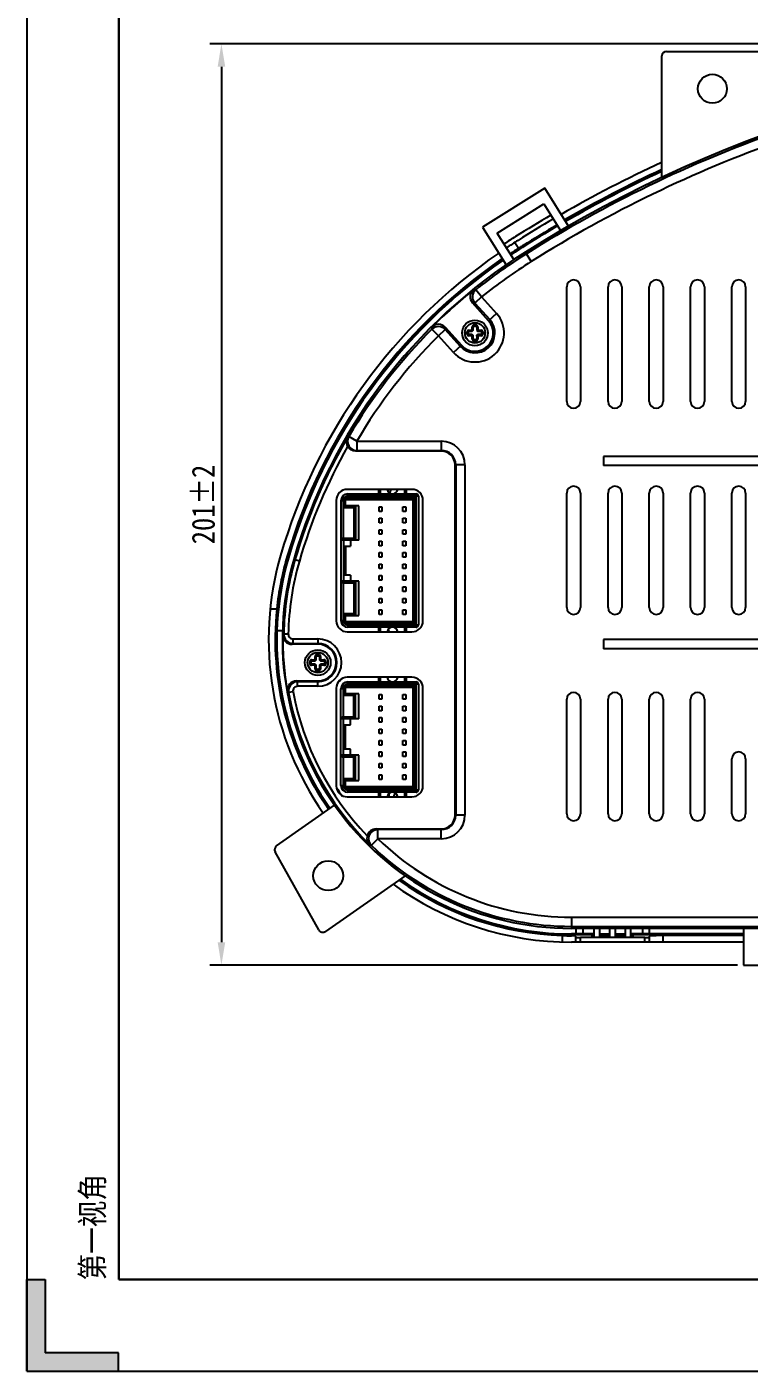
# Model space of a CAD drawing. Header units: millimetres. Extents: x 2626 to 3046, y -4 to 293.
# Drawn here: x 2625.9 to 2704.7, y -4.4 to 142.2 of the extents above; entities that cross this region are included whole.
import ezdxf

# ---------------------------------------------------------------- set-up
doc = ezdxf.new("R2010")
doc.units = ezdxf.units.MM
doc.header["$LTSCALE"] = 0.2
doc.header["$PDMODE"] = 3
doc.header["$PDSIZE"] = 8
doc.layers.get('0').update_dxf_attribs({"linetype": 'CONTINUOUS'})
doc.layers.get('Defpoints').update_dxf_attribs({"linetype": 'CONTINUOUS'})
doc.layers.add('FACE', color=7, linetype='CONTINUOUS')
doc.layers.add('粗实线', color=7, linetype='CONTINUOUS', lineweight=30)
doc.styles.get("Standard").update_dxf_attribs({"font": '', "width": 0.85, "height": 1.8})
doc.styles.add('宋体', font='', dxfattribs={"width": 0.85, "height": 2.5})
doc.styles.get('Standard').set_extended_font_data('SimSun')
doc.styles.get('宋体').set_extended_font_data('SimSun')
doc.dimstyles.new('ISO-25 1-2', dxfattribs={"dimtxt": 2.5, "dimasz": 2.5, "dimexe": 1.25, "dimexo": 0.625, "dimtad": 1, "dimdec": 1, "dimlfac": 2, "dimdsep": 46, "dimtxsty": '宋体', "dimcen": 2.5, "dimclrd": 256, "dimclre": 256, "dimclrt": 2, "dimadec": 0, "dimazin": 0, "dimtfac": 1, "dimtdec": 1, "dimtmove": 0, "dimatfit": 3, "dimfxl": 0, "dimlwd": -1, "dimlwe": -1, "dimarcsym": 0})

# ---------------------------------------------------------------- blocks, each defined once
blk = doc.blocks.new('*D27')
at = {"ltscale": 0.5}
for p, q in [((2753.17, 140.39), (2645.9, 140.39)), ((2647.15, 137.89), (2647.15, 42.39)), ((2703.42, 39.89), (2645.9, 39.89))]:
    blk.add_line(p, q, dxfattribs=at)
for points in [[(2646.74, 137.89), (2647.57, 137.89), (2647.15, 140.39)], [(2646.74, 42.39), (2647.57, 42.39), (2647.15, 39.89)]]:
    blk.add_solid(points, dxfattribs=at)
at = {"layer": 'Defpoints', "color": 0, "ltscale": 0.5}
for p in [(2753.79, 140.39), (2647.15, 39.89), (2704.04, 39.89)]:
    blk.add_point(p, dxfattribs=at)
at = {"color": 2, "ltscale": 0.5, "insert": (2645.19, 90.14), "char_height": 2.5, "attachment_point": 5, "rotation": 90, "style": '宋体'}
blk.add_mtext('201±2', dxfattribs=at)

msp = doc.modelspace()

# ---------------------------------------------------------------- hatches: boundary and pattern name
msp.add_hatch(color=256).paths.add_polyline_path([(2625.95, -4.403), (2635.95, -4.403), (2635.95, -2.403), (2627.95, -2.403), (2627.95, 5.597), (2625.95, 5.597)])

# ---------------------------------------------------------------- linework, layer by layer
at = {"color": 7, "linetype": 'Continuous'}
for p, q in [((2695.668, 139.569), (2705.668, 139.569)), ((2695.168, 125.822), (2695.168, 139.069)), ((2694.872, 126.456), (2695.148, 126.585)), ((2682.393, 124.644), (2675.618, 120.389)), ((2684.985, 120.516), (2682.393, 124.644)), ((2677.21, 119.736), (2682.291, 122.926)), ((2682.291, 122.926), (2684.12, 120.014)), ((2675.618, 120.389), (2678.185, 116.302)), ((2679.013, 116.863), (2677.21, 119.736)), ((2679.145, 118.74), (2679.556, 118.085)), ((2680.93, 116.653), (2680.283, 117.68)), ((2674.886, 113.57), (2674.637, 113.588)), ((2675.513, 112.79), (2674.886, 113.57)), ((2684.793, 101.394), (2684.793, 113.894)), ((2686.293, 113.894), (2686.293, 101.394)), ((2689.293, 101.394), (2689.293, 113.894)), ((2690.793, 113.894), (2690.793, 101.394)), ((2693.793, 101.394), (2693.793, 113.894)), ((2695.293, 113.894), (2695.293, 101.394)), ((2698.293, 101.394), (2698.293, 113.894)), ((2699.793, 113.894), (2699.793, 101.394)), ((2702.793, 101.394), (2702.793, 113.894)), ((2704.293, 113.894), (2704.293, 101.394)), ((2676.276, 110.193), (2674.523, 112.141)), ((2674.77, 112.121), (2674.523, 112.141)), ((2675.513, 112.79), (2674.77, 112.121)), ((2674.77, 112.121), (2676.403, 110.307)), ((2675.513, 112.79), (2677.146, 110.976)), ((2677.146, 110.976), (2676.276, 110.193)), ((2670.097, 109.509), (2670.088, 109.259)), ((2670.796, 108.553), (2670.088, 109.259)), ((2670.796, 108.553), (2671.539, 109.222)), ((2672.434, 106.734), (2670.796, 108.553)), ((2671.545, 109.47), (2671.539, 109.222)), ((2673.177, 107.403), (2671.539, 109.222)), ((2671.545, 109.47), (2673.304, 107.517)), ((2673.907, 108.764), (2673.907, 108.946)), ((2674.04, 108.943), (2674.04, 108.768)), ((2674.115, 109.154), (2674.448, 109.154)), ((2674.448, 108.556), (2674.115, 108.556)), ((2674.14, 109.043), (2674.461, 109.043)), ((2674.461, 108.668), (2674.14, 108.668)), ((2674.448, 109.154), (2674.491, 109.197)), ((2674.491, 108.513), (2674.448, 108.556)), ((2674.491, 109.197), (2674.491, 109.531)), ((2674.532, 109.072), (2674.573, 109.113)), ((2674.573, 108.597), (2674.532, 108.638)), ((2674.603, 109.184), (2674.603, 109.505)), ((2674.603, 108.205), (2674.603, 108.526)), ((2674.699, 109.738), (2674.881, 109.738)), ((2674.703, 109.605), (2674.878, 109.605)), ((2674.978, 109.505), (2674.978, 109.184)), ((2674.978, 108.526), (2674.978, 108.205)), ((2675.007, 109.113), (2675.048, 109.072)), ((2675.048, 108.638), (2675.007, 108.597)), ((2675.089, 109.531), (2675.089, 109.197)), ((2675.089, 109.197), (2675.132, 109.154)), ((2675.132, 108.556), (2675.089, 108.513)), ((2675.119, 109.043), (2675.44, 109.043)), ((2675.44, 108.668), (2675.119, 108.668)), ((2675.132, 109.154), (2675.466, 109.154)), ((2675.466, 108.556), (2675.132, 108.556)), ((2675.54, 108.768), (2675.54, 108.943)), ((2675.673, 108.946), (2675.673, 108.764)), ((2672.434, 106.734), (2673.304, 107.517)), ((2674.491, 108.18), (2674.491, 108.513)), ((2674.881, 107.972), (2674.699, 107.972)), ((2674.878, 108.105), (2674.703, 108.105)), ((2675.089, 108.513), (2675.089, 108.18)), ((2660.9, 97.465), (2661.039, 97.546)), ((2661.9, 97.039), (2661.039, 97.546)), ((2661.9, 97.039), (2671.118, 97.039)), ((2661.9, 97.039), (2661.9, 96.039)), ((2671.118, 97.039), (2671.118, 95.969)), ((2661.9, 96.039), (2661.778, 95.969)), ((2671.118, 95.969), (2661.778, 95.969)), ((2661.9, 96.039), (2671.118, 96.039)), ((2714.668, 95.394), (2688.793, 95.394)), ((2688.793, 95.394), (2688.793, 94.394)), ((2673.688, 94.469), (2672.618, 94.469)), ((2672.618, 56.244), (2672.618, 94.469)), ((2672.688, 94.469), (2672.688, 56.244)), ((2673.688, 94.469), (2673.688, 56.244)), ((2714.319, 94.394), (2688.793, 94.394)), ((2667.918, 91.794), (2660.868, 91.794)), ((2660.918, 91.294), (2668.368, 91.294)), ((2660.918, 91.294), (2660.918, 91.044)), ((2668.618, 91.044), (2660.918, 91.044)), ((2664.293, 91.294), (2664.293, 91.794)), ((2664.443, 91.794), (2664.443, 91.294)), ((2667.143, 91.294), (2667.143, 91.794)), ((2667.293, 91.794), (2667.293, 91.294)), ((2668.368, 76.744), (2668.368, 91.294)), ((2668.618, 91.044), (2668.618, 76.994)), ((2684.793, 78.894), (2684.793, 91.394)), ((2686.293, 91.394), (2686.293, 78.894)), ((2689.293, 78.894), (2689.293, 91.394)), ((2690.793, 91.394), (2690.793, 78.894)), ((2693.793, 78.894), (2693.793, 91.394)), ((2695.293, 91.394), (2695.293, 78.894)), ((2698.293, 78.894), (2698.293, 91.394)), ((2699.793, 91.394), (2699.793, 78.894)), ((2702.793, 78.894), (2702.793, 91.394)), ((2704.293, 91.394), (2704.293, 78.894)), ((2659.668, 90.594), (2659.668, 77.444)), ((2660.418, 90.544), (2660.168, 90.544)), ((2660.168, 90.544), (2660.168, 77.494)), ((2660.418, 90.544), (2660.418, 86.444)), ((2660.468, 89.794), (2660.468, 90.762)), ((2660.668, 89.994), (2660.468, 89.794)), ((2661.568, 89.794), (2660.468, 89.794)), ((2660.668, 90.694), (2660.476, 90.887)), ((2660.561, 90.894), (2668.218, 90.894)), ((2660.668, 90.694), (2668.018, 90.694)), ((2660.668, 89.994), (2660.668, 90.694)), ((2662.118, 89.994), (2660.668, 89.994)), ((2661.768, 89.994), (2661.568, 89.794)), ((2661.568, 89.794), (2661.568, 86.444)), ((2661.768, 89.994), (2661.768, 86.244)), ((2662.118, 86.244), (2662.118, 89.994)), ((2664.333, 89.894), (2664.653, 89.894)), ((2664.333, 89.394), (2664.333, 89.894)), ((2664.653, 89.894), (2664.653, 89.394)), ((2666.933, 89.894), (2667.253, 89.894)), ((2666.933, 89.394), (2666.933, 89.894)), ((2667.253, 89.894), (2667.253, 89.394)), ((2668.018, 90.694), (2668.218, 90.894)), ((2668.018, 90.694), (2668.018, 77.344)), ((2668.218, 90.894), (2668.218, 77.144)), ((2669.118, 77.444), (2669.118, 90.594)), ((2664.653, 89.394), (2664.333, 89.394)), ((2664.333, 88.644), (2664.653, 88.644)), ((2664.333, 88.144), (2664.333, 88.644)), ((2664.653, 88.144), (2664.333, 88.144)), ((2664.653, 88.644), (2664.653, 88.144)), ((2667.253, 89.394), (2666.933, 89.394)), ((2666.933, 88.644), (2667.253, 88.644)), ((2666.933, 88.144), (2666.933, 88.644)), ((2667.253, 88.144), (2666.933, 88.144)), ((2667.253, 88.644), (2667.253, 88.144)), ((2664.333, 87.394), (2664.653, 87.394)), ((2664.333, 86.894), (2664.333, 87.394)), ((2664.653, 86.894), (2664.333, 86.894)), ((2664.653, 87.394), (2664.653, 86.894)), ((2666.933, 87.394), (2667.253, 87.394)), ((2666.933, 86.894), (2666.933, 87.394)), ((2667.253, 86.894), (2666.933, 86.894)), ((2667.253, 87.394), (2667.253, 86.894)), ((2662.118, 86.244), (2660.168, 86.244)), ((2661.568, 86.444), (2660.418, 86.444)), ((2660.468, 86.244), (2660.468, 81.794)), ((2660.468, 85.594), (2661.218, 85.594)), ((2660.668, 85.594), (2660.668, 82.444)), ((2661.218, 86.244), (2661.218, 85.594)), ((2661.568, 86.444), (2661.768, 86.244)), ((2664.333, 86.144), (2664.653, 86.144)), ((2664.333, 85.644), (2664.333, 86.144)), ((2664.653, 85.644), (2664.333, 85.644)), ((2664.653, 86.144), (2664.653, 85.644)), ((2666.933, 86.144), (2667.253, 86.144)), ((2666.933, 85.644), (2666.933, 86.144)), ((2667.253, 85.644), (2666.933, 85.644)), ((2667.253, 86.144), (2667.253, 85.644)), ((2654.361, 84.342), (2654.326, 84.513)), ((2654.361, 84.342), (2654.37, 84.371)), ((2655.648, 83.969), (2655.038, 84.146)), ((2664.333, 84.894), (2664.653, 84.894)), ((2664.333, 84.394), (2664.333, 84.894)), ((2664.653, 84.394), (2664.333, 84.394)), ((2664.333, 83.644), (2664.653, 83.644)), ((2664.333, 83.144), (2664.333, 83.644)), ((2664.653, 84.894), (2664.653, 84.394)), ((2664.653, 83.644), (2664.653, 83.144)), ((2666.933, 84.894), (2667.253, 84.894)), ((2666.933, 84.394), (2666.933, 84.894)), ((2667.253, 84.394), (2666.933, 84.394)), ((2666.933, 83.644), (2667.253, 83.644)), ((2666.933, 83.144), (2666.933, 83.644)), ((2667.253, 84.894), (2667.253, 84.394)), ((2667.253, 83.644), (2667.253, 83.144)), ((2661.218, 82.444), (2660.468, 82.444)), ((2661.218, 82.444), (2661.218, 81.794)), ((2664.653, 83.144), (2664.333, 83.144)), ((2664.333, 82.394), (2664.653, 82.394)), ((2664.333, 81.894), (2664.333, 82.394)), ((2664.653, 82.394), (2664.653, 81.894)), ((2667.253, 83.144), (2666.933, 83.144)), ((2666.933, 82.394), (2667.253, 82.394)), ((2666.933, 81.894), (2666.933, 82.394)), ((2667.253, 82.394), (2667.253, 81.894)), ((2662.118, 81.794), (2660.168, 81.794)), ((2660.418, 81.594), (2661.568, 81.594)), ((2660.418, 81.594), (2660.418, 77.494)), ((2661.568, 81.594), (2661.768, 81.794)), ((2661.568, 81.594), (2661.568, 78.244)), ((2661.768, 81.794), (2661.768, 78.044)), ((2662.118, 78.044), (2662.118, 81.794)), ((2664.653, 81.894), (2664.333, 81.894)), ((2664.333, 80.644), (2664.333, 80.994)), ((2664.483, 81.144), (2664.653, 81.144)), ((2664.653, 81.144), (2664.653, 80.644)), ((2667.253, 81.894), (2666.933, 81.894)), ((2666.933, 81.144), (2667.253, 81.144)), ((2666.933, 80.644), (2666.933, 81.144)), ((2667.253, 81.144), (2667.253, 80.644)), ((2664.653, 80.644), (2664.333, 80.644)), ((2664.333, 79.894), (2664.653, 79.894)), ((2664.333, 79.394), (2664.333, 79.894)), ((2664.653, 79.394), (2664.333, 79.394)), ((2664.653, 79.894), (2664.653, 79.394)), ((2667.253, 80.644), (2666.933, 80.644)), ((2666.933, 79.894), (2667.253, 79.894)), ((2666.933, 79.394), (2666.933, 79.894)), ((2667.253, 79.394), (2666.933, 79.394)), ((2667.253, 79.894), (2667.253, 79.394)), ((2652.465, 78.76), (2653.187, 78.76)), ((2653.38, 78.746), (2653.268, 78.746)), ((2660.468, 78.244), (2661.568, 78.244)), ((2660.668, 78.044), (2660.468, 78.244)), ((2660.468, 77.276), (2660.468, 78.244)), ((2660.668, 78.044), (2662.118, 78.044)), ((2660.668, 77.344), (2660.668, 78.044)), ((2661.768, 78.044), (2661.568, 78.244)), ((2664.333, 78.644), (2664.653, 78.644)), ((2664.333, 78.144), (2664.333, 78.644)), ((2664.653, 78.144), (2664.333, 78.144)), ((2664.653, 78.644), (2664.653, 78.144)), ((2666.933, 78.644), (2667.253, 78.644)), ((2666.933, 78.144), (2666.933, 78.644)), ((2667.253, 78.144), (2666.933, 78.144)), ((2667.253, 78.644), (2667.253, 78.144)), ((2653.209, 76.388), (2653.809, 76.388)), ((2660.168, 77.494), (2660.418, 77.494)), ((2660.668, 77.344), (2660.476, 77.151)), ((2668.218, 77.144), (2660.561, 77.144)), ((2668.018, 77.344), (2660.668, 77.344)), ((2660.918, 76.994), (2668.618, 76.994)), ((2660.918, 76.994), (2660.918, 76.744)), ((2668.368, 76.744), (2660.918, 76.744)), ((2664.293, 76.244), (2664.293, 76.744)), ((2664.443, 76.744), (2664.443, 76.244)), ((2667.143, 76.244), (2667.143, 76.744)), ((2667.293, 76.744), (2667.293, 76.244)), ((2668.018, 77.344), (2668.218, 77.144)), ((2653.939, 76.005), (2653.845, 75.91)), ((2654.439, 75.995), (2653.939, 76.005)), ((2654.93, 74.977), (2654.845, 74.894)), ((2657.656, 74.894), (2654.845, 74.894)), ((2654.939, 75.477), (2654.939, 74.977)), ((2654.939, 74.977), (2657.656, 74.977)), ((2654.961, 75.479), (2657.656, 75.477)), ((2657.656, 75.477), (2657.656, 74.894)), ((2660.868, 76.244), (2667.918, 76.244)), ((2714.319, 75.394), (2688.793, 75.394)), ((2688.793, 75.394), (2688.793, 74.394)), ((2657.357, 73.236), (2657.357, 73.569)), ((2657.469, 73.223), (2657.469, 73.544)), ((2657.565, 73.777), (2657.747, 73.777)), ((2657.569, 73.644), (2657.744, 73.644)), ((2657.844, 73.544), (2657.844, 73.223)), ((2657.955, 73.569), (2657.955, 73.236)), ((2714.673, 74.394), (2688.793, 74.394)), ((2656.773, 72.803), (2656.773, 72.985)), ((2656.906, 72.981), (2656.906, 72.806)), ((2656.981, 73.193), (2657.314, 73.193)), ((2657.314, 72.595), (2656.981, 72.595)), ((2657.006, 73.081), (2657.327, 73.081)), ((2657.327, 72.706), (2657.006, 72.706)), ((2657.314, 73.193), (2657.357, 73.236)), ((2657.357, 72.552), (2657.314, 72.595)), ((2657.357, 72.218), (2657.357, 72.552)), ((2657.398, 73.111), (2657.439, 73.152)), ((2657.439, 72.636), (2657.398, 72.677)), ((2657.469, 72.244), (2657.469, 72.565)), ((2657.747, 72.01), (2657.565, 72.01)), ((2657.744, 72.144), (2657.569, 72.144)), ((2657.844, 72.565), (2657.844, 72.244)), ((2657.873, 73.152), (2657.914, 73.111)), ((2657.914, 72.677), (2657.873, 72.636)), ((2657.955, 73.236), (2657.998, 73.193)), ((2657.998, 72.595), (2657.955, 72.552)), ((2657.955, 72.552), (2657.955, 72.218)), ((2657.985, 73.081), (2658.306, 73.081)), ((2658.306, 72.706), (2657.985, 72.706)), ((2657.998, 73.193), (2658.332, 73.193)), ((2658.332, 72.595), (2657.998, 72.595)), ((2658.406, 72.806), (2658.406, 72.981)), ((2658.539, 72.985), (2658.539, 72.803)), ((2655.342, 70.894), (2657.656, 70.894)), ((2655.342, 70.894), (2655.442, 70.811)), ((2657.656, 70.811), (2655.452, 70.811)), ((2655.452, 70.311), (2655.453, 70.811)), ((2657.656, 70.311), (2657.656, 70.894)), ((2660.561, 70.394), (2668.218, 70.394)), ((2667.918, 71.294), (2660.868, 71.294)), ((2660.918, 70.794), (2668.368, 70.794)), ((2660.918, 70.794), (2660.918, 70.544)), ((2668.618, 70.544), (2660.918, 70.544)), ((2664.293, 70.794), (2664.293, 71.294)), ((2664.443, 71.294), (2664.443, 70.794)), ((2665.293, 71.083), (2665.293, 71.294)), ((2667.143, 70.794), (2667.143, 71.294)), ((2667.293, 71.294), (2667.293, 70.794)), ((2668.018, 70.194), (2668.218, 70.394)), ((2668.218, 70.394), (2668.218, 59.144)), ((2668.368, 58.744), (2668.368, 70.794)), ((2668.618, 70.544), (2668.618, 58.994)), ((2654.358, 69.713), (2654.47, 69.618)), ((2654.961, 69.71), (2654.47, 69.618)), ((2657.656, 70.311), (2655.474, 70.308)), ((2659.668, 70.094), (2659.668, 59.444)), ((2660.418, 70.044), (2660.168, 70.044)), ((2660.168, 59.494), (2660.168, 70.044)), ((2660.418, 70.044), (2660.418, 66.944)), ((2660.468, 69.294), (2660.468, 70.262)), ((2660.668, 69.494), (2660.468, 69.294)), ((2661.568, 69.294), (2660.468, 69.294)), ((2660.668, 70.194), (2660.476, 70.387)), ((2660.668, 70.194), (2668.018, 70.194)), ((2660.668, 69.494), (2660.668, 70.194)), ((2662.118, 69.494), (2660.668, 69.494)), ((2661.768, 69.494), (2661.568, 69.294)), ((2661.568, 66.944), (2661.568, 69.294)), ((2661.768, 66.744), (2661.768, 69.494)), ((2662.118, 66.744), (2662.118, 69.494)), ((2664.333, 69.394), (2664.653, 69.394)), ((2664.333, 68.894), (2664.333, 69.394)), ((2664.653, 69.394), (2664.653, 68.894)), ((2666.933, 69.394), (2667.253, 69.394)), ((2666.933, 68.894), (2666.933, 69.394)), ((2667.253, 69.394), (2667.253, 68.894)), ((2668.018, 70.194), (2668.018, 59.344)), ((2669.118, 59.444), (2669.118, 70.094)), ((2664.653, 68.894), (2664.333, 68.894)), ((2664.333, 68.144), (2664.653, 68.144)), ((2664.333, 67.644), (2664.333, 68.144)), ((2664.653, 67.644), (2664.333, 67.644)), ((2664.653, 68.144), (2664.653, 67.644)), ((2667.253, 68.894), (2666.933, 68.894)), ((2666.933, 68.144), (2667.253, 68.144)), ((2666.933, 67.644), (2666.933, 68.144)), ((2667.253, 67.644), (2666.933, 67.644)), ((2667.253, 68.144), (2667.253, 67.644)), ((2684.793, 56.394), (2684.793, 68.894)), ((2686.293, 68.894), (2686.293, 56.394)), ((2689.293, 56.394), (2689.293, 68.894)), ((2690.793, 68.894), (2690.793, 56.394)), ((2693.793, 56.394), (2693.793, 68.894)), ((2695.293, 68.894), (2695.293, 56.394)), ((2698.293, 56.394), (2698.293, 68.894)), ((2699.793, 68.894), (2699.793, 56.394)), ((2662.118, 66.744), (2660.168, 66.744)), ((2661.568, 66.944), (2660.418, 66.944)), ((2660.468, 62.794), (2660.468, 66.744)), ((2660.468, 66.094), (2661.218, 66.094)), ((2660.668, 63.444), (2660.668, 66.094)), ((2661.218, 66.094), (2661.218, 66.744)), ((2661.568, 66.944), (2661.768, 66.744)), ((2664.333, 66.894), (2664.653, 66.894)), ((2664.333, 66.394), (2664.333, 66.894)), ((2664.653, 66.394), (2664.333, 66.394)), ((2664.653, 66.894), (2664.653, 66.394)), ((2666.933, 66.894), (2667.253, 66.894)), ((2666.933, 66.394), (2666.933, 66.894)), ((2667.253, 66.394), (2666.933, 66.394)), ((2667.253, 66.894), (2667.253, 66.394)), ((2664.333, 65.644), (2664.653, 65.644)), ((2664.333, 65.144), (2664.333, 65.644)), ((2664.653, 65.144), (2664.333, 65.144)), ((2664.653, 65.644), (2664.653, 65.144)), ((2666.933, 65.644), (2667.253, 65.644)), ((2666.933, 65.144), (2666.933, 65.644)), ((2667.253, 65.144), (2666.933, 65.144)), ((2667.253, 65.644), (2667.253, 65.144)), ((2661.218, 63.444), (2660.468, 63.444)), ((2661.218, 62.794), (2661.218, 63.444)), ((2664.333, 64.394), (2664.653, 64.394)), ((2664.333, 63.894), (2664.333, 64.394)), ((2664.653, 63.894), (2664.333, 63.894)), ((2664.333, 63.144), (2664.653, 63.144)), ((2664.333, 62.644), (2664.333, 63.144)), ((2664.653, 64.394), (2664.653, 63.894)), ((2664.653, 63.144), (2664.653, 62.644)), ((2666.933, 64.394), (2667.253, 64.394)), ((2666.933, 63.894), (2666.933, 64.394)), ((2667.253, 63.894), (2666.933, 63.894)), ((2666.933, 63.144), (2667.253, 63.144)), ((2666.933, 62.644), (2666.933, 63.144)), ((2667.253, 64.394), (2667.253, 63.894)), ((2667.253, 63.144), (2667.253, 62.644)), ((2662.118, 62.794), (2660.168, 62.794)), ((2660.418, 62.594), (2661.568, 62.594)), ((2660.418, 62.594), (2660.418, 59.494)), ((2661.768, 62.794), (2661.568, 62.594)), ((2661.568, 60.244), (2661.568, 62.594)), ((2661.768, 60.044), (2661.768, 62.794)), ((2662.118, 60.044), (2662.118, 62.794)), ((2664.653, 62.644), (2664.333, 62.644)), ((2664.333, 61.894), (2664.653, 61.894)), ((2664.333, 61.394), (2664.333, 61.894)), ((2664.653, 61.894), (2664.653, 61.394)), ((2667.253, 62.644), (2666.933, 62.644)), ((2666.933, 61.894), (2667.253, 61.894)), ((2666.933, 61.394), (2666.933, 61.894)), ((2667.253, 61.894), (2667.253, 61.394)), ((2702.793, 56.394), (2702.793, 62.394)), ((2704.293, 62.394), (2704.293, 56.394)), ((2660.468, 60.244), (2661.568, 60.244)), ((2660.668, 60.044), (2660.468, 60.244)), ((2660.468, 59.276), (2660.468, 60.244)), ((2661.768, 60.044), (2661.568, 60.244)), ((2664.653, 61.394), (2664.333, 61.394)), ((2664.333, 60.644), (2664.653, 60.644)), ((2664.333, 60.144), (2664.333, 60.644)), ((2664.653, 60.144), (2664.333, 60.144)), ((2664.653, 60.644), (2664.653, 60.144)), ((2667.253, 61.394), (2666.933, 61.394)), ((2666.933, 60.644), (2667.253, 60.644)), ((2666.933, 60.144), (2666.933, 60.644)), ((2667.253, 60.144), (2666.933, 60.144)), ((2667.253, 60.644), (2667.253, 60.144)), ((2660.168, 59.494), (2660.418, 59.494)), ((2660.668, 59.344), (2660.476, 59.151)), ((2668.218, 59.144), (2660.561, 59.144)), ((2660.668, 60.044), (2662.118, 60.044)), ((2660.668, 59.344), (2660.668, 60.044)), ((2668.018, 59.344), (2660.668, 59.344)), ((2660.918, 58.994), (2668.618, 58.994)), ((2660.918, 58.994), (2660.918, 58.744)), ((2668.368, 58.744), (2660.918, 58.744)), ((2664.293, 58.244), (2664.293, 58.744)), ((2664.443, 58.744), (2664.443, 58.244)), ((2667.143, 58.244), (2667.143, 58.744)), ((2667.293, 58.744), (2667.293, 58.244)), ((2668.018, 59.344), (2668.218, 59.144)), ((2653.163, 52.903), (2659.487, 57.33)), ((2660.868, 58.244), (2667.918, 58.244)), ((2673.688, 56.244), (2672.618, 56.244)), ((2664.021, 54.744), (2671.118, 54.744)), ((2671.118, 54.674), (2664.193, 54.674)), ((2664.193, 53.674), (2664.193, 54.674)), ((2671.118, 53.674), (2671.118, 54.744)), ((2664.193, 53.674), (2663.496, 52.957)), ((2671.118, 53.674), (2664.193, 53.674)), ((2657.773, 43.727), (2653.014, 52.249)), ((2667.168, 49.631), (2658.497, 43.561)), ((2685.293, 45.112), (2707.623, 45.112)), ((2685.293, 45.112), (2685.293, 43.898)), ((2685.293, 44.112), (2706.623, 44.112)), ((2684.293, 43.127), (2684.293, 42.409)), ((2822.293, 43.898), (2685.293, 43.898)), ((2687.793, 43.294), (2685.293, 43.294)), ((2687.793, 43.194), (2685.293, 43.194)), ((2685.293, 43.194), (2685.293, 43.077)), ((2685.793, 43.059), (2685.293, 43.077)), ((2685.793, 43.894), (2685.793, 43.294)), ((2685.793, 42.394), (2685.793, 43.059)), ((2693.293, 42.902), (2686.293, 42.902)), ((2686.293, 42.394), (2686.293, 42.902)), ((2686.543, 43.894), (2686.543, 43.294)), ((2687.793, 43.112), (2687.543, 43.112)), ((2687.543, 43.112), (2687.543, 42.955)), ((2687.543, 42.955), (2692.043, 42.955)), ((2687.793, 42.955), (2687.793, 43.894)), ((2688.393, 42.955), (2688.393, 43.894)), ((2688.393, 43.294), (2689.493, 43.294)), ((2689.493, 43.194), (2688.393, 43.194)), ((2689.493, 43.112), (2688.393, 43.112)), ((2689.493, 42.955), (2689.493, 43.894)), ((2690.093, 42.955), (2690.093, 43.894)), ((2690.093, 43.294), (2691.193, 43.294)), ((2691.193, 43.194), (2690.093, 43.194)), ((2691.193, 43.112), (2690.093, 43.112)), ((2691.193, 42.955), (2691.193, 43.894)), ((2691.793, 42.955), (2691.793, 43.894)), ((2704.043, 43.294), (2691.793, 43.294)), ((2704.043, 43.194), (2691.793, 43.194)), ((2692.043, 43.112), (2691.793, 43.112)), ((2692.043, 42.955), (2692.043, 43.112)), ((2693.043, 43.894), (2693.043, 43.294)), ((2693.293, 42.394), (2693.293, 42.902)), ((2693.793, 43.894), (2693.793, 43.294)), ((2695.293, 43.112), (2693.793, 43.059)), ((2693.793, 43.059), (2693.793, 42.394)), ((2704.043, 43.112), (2695.293, 43.112)), ((2695.293, 42.394), (2695.293, 43.112)), ((2704.043, 43.894), (2704.043, 39.894)), ((2704.043, 42.394), (2685.293, 42.394)), ((2704.043, 39.894), (2712.043, 39.894))]:
    msp.add_line(p, q, dxfattribs=at)
for p, q in [((2635.952, 15.599), (2635.952, 5.599)), ((2625.95, -4.403), (2625.95, 5.597)), ((2625.95, 5.597), (2627.95, 5.597)), ((2627.95, 5.597), (2627.95, -2.403)), ((2635.952, 5.599), (2705.952, 5.599)), ((2635.95, -2.403), (2627.95, -2.403)), ((2635.95, -4.403), (2635.95, -2.403)), ((2625.95, -4.403), (2635.95, -4.403))]:
    msp.add_line(p, q)
for centre, radius in [((2700.668, 135.494), 1.575), ((2674.79, 108.855), 1.4), ((2674.79, 108.855), 1.109), ((2657.656, 72.894), 1.4), ((2657.656, 72.894), 1.109), ((2658.793, 49.644), 1.625)]:
    msp.add_circle(centre, radius, dxfattribs=at)
for centre, radius, start, end in [((2695.668, 139.069), 0.5, 90, 180), ((2753.793, 0.894), 138, 57.8121, 122.1879), ((2753.793, 0.894), 137.996, 57.8121, 122.1879), ((2753.793, 0.894), 137.782, 109.4855, 122.1879), ((2753.793, 0.894), 136.782, 109.4855, 122.1879), ((2753.793, 0.894), 139.5, 114.864, 119.93184), ((2753.682, 1.145), 138.516, 114.989, 119.9327), ((2753.638, 1.156), 138.396, 115.12704, 119.91051), ((2753.793, 0.894), 138.6, 115.03757, 119.91758), ((2753.793, 0.894), 140, 120.34934, 122.1879), ((2753.793, 0.894), 139.5, 120.34288, 122.1879), ((2753.793, 0.894), 138.6, 120.33122, 122.1879), ((2754.172, 0.355), 139.384, 120.34596, 122.12892), ((2711.71, 67.752), 61, 122.1879, 123.60427), ((2711.71, 67.752), 60.5, 122.1879, 123.61648), ((2711.71, 67.752), 60.5, 124.56418, 163.86595), ((2711.71, 67.752), 59, 122.1879, 163.86595), ((2711.71, 67.752), 58.996, 122.1879, 163.86595), ((2711.71, 67.752), 58.782, 122.1879, 128.78878), ((2711.801, 67.624), 59.883, 123.25305, 123.65808), ((2711.946, 67.375), 60.145, 122.18653, 123.6277), ((2711.71, 67.752), 59.6, 122.1879, 123.63908), ((2711.928, 67.429), 60.116, 122.58087, 123.25284), ((2711.759, 67.695), 59.801, 122.39725, 122.58112), ((2711.829, 67.584), 59.933, 122.21337, 122.39725), ((2711.885, 67.495), 60.037, 122.0296, 122.21339), ((2711.733, 67.748), 59.805, 124.60884, 163.72019), ((2711.714, 67.75), 59.704, 124.6378, 163.83596), ((2711.71, 67.752), 59.6, 124.60101, 163.86596), ((2711.71, 67.752), 57.782, 122.1879, 128.78878), ((2685.543, 113.894), 0.75, 0, 180), ((2690.043, 113.894), 0.75, 0, 180), ((2694.543, 113.894), 0.75, 0, 180), ((2699.043, 113.894), 0.75, 0, 180), ((2703.543, 113.894), 0.75, 0, 180), ((2711.71, 67.752), 58.952, 128.96705, 134.90145), ((2675.266, 112.81), 1, 128.96981, 221.99723), ((2675.513, 112.79), 1, 128.81167, 221.97711), ((2674.79, 108.855), 3.17, 222, 42), ((2674.79, 108.855), 2.17, 222, 42), ((2674.79, 108.855), 2, 222, 42), ((2711.71, 67.752), 58.782, 135.0793, 149.54554), ((2711.71, 67.752), 57.782, 135.0793, 149.54554), ((2670.796, 108.553), 1, 42.02279, 135.05651), ((2670.802, 108.801), 1, 42.00278, 134.89867), ((2674.115, 108.946), 0.208, 90.00127, 179.99873), ((2674.115, 108.764), 0.208, 180.00126, 269.99874), ((2674.14, 108.943), 0.1, 90, 180), ((2674.14, 108.768), 0.1, 180, 270), ((2674.461, 109.143), 0.1, 270, 315), ((2674.461, 108.568), 0.1, 45, 90), ((2674.699, 109.531), 0.208, 90.00126, 179.99874), ((2674.503, 109.184), 0.1, 315, 0), ((2674.503, 108.526), 0.1, 360, 45), ((2674.703, 109.505), 0.1, 90, 180), ((2674.878, 109.505), 0.1, 0, 90), ((2674.881, 109.531), 0.208, 0.00127, 89.99873), ((2675.078, 109.184), 0.1, 180, 225), ((2675.078, 108.526), 0.1, 135, 180), ((2675.119, 109.143), 0.1, 225, 270), ((2675.119, 108.568), 0.1, 90, 135), ((2675.44, 108.943), 0.1, 0, 90), ((2675.44, 108.768), 0.1, 270, 0), ((2675.466, 108.946), 0.208, 0.00126, 89.99874), ((2675.466, 108.764), 0.208, 270.00127, 359.99873), ((2674.699, 108.18), 0.208, 180.00127, 269.99873), ((2674.703, 108.205), 0.1, 180, 270), ((2674.878, 108.205), 0.1, 270, 360), ((2674.881, 108.18), 0.208, 270.00126, 359.99874), ((2685.543, 101.394), 0.75, 180, 0), ((2690.043, 101.394), 0.75, 180, 0), ((2694.543, 101.394), 0.75, 180, 0), ((2699.043, 101.394), 0.75, 180, 0), ((2703.543, 101.394), 0.75, 180, 0), ((2711.71, 67.752), 58.86, 149.68168, 163.86595), ((2661.901, 97.039), 1, 149.5915, 269.95405), ((2671.118, 94.469), 2.57, 0, 90), ((2711.71, 67.752), 58.36, 150.51594, 163.86595), ((2671.118, 94.469), 1.57, 0, 90), ((2671.118, 94.469), 1.5, 0, 90), ((2660.868, 90.594), 1.2, 90, 180), ((2660.918, 90.544), 0.75, 90, 180), ((2660.918, 90.544), 0.5, 90, 135.573), ((2665.793, 91.894), 0.6, 189.66536, 350.33101), ((2686.793, 85.122), 22.2, 162.47778, 163.60946), ((2667.918, 90.594), 1.2, 0, 90), ((2668.368, 91.044), 0.25, 0, 90), ((2685.543, 91.394), 0.75, 0, 180), ((2690.043, 91.394), 0.75, 0, 180), ((2694.543, 91.394), 0.75, 0, 180), ((2699.043, 91.394), 0.75, 0, 180), ((2703.543, 91.394), 0.75, 0, 180), ((2660.918, 90.544), 0.5, 154.15807, 180), ((2660.562, 90.38), 0.514, 90.0549, 99.657), ((2660.418, 86.194), 0.25, 90.0041, 168.46213), ((2685.293, 75.394), 33, 163.86595, 214.99201), ((2685.263, 75.402), 32.251, 163.87209, 174.02201), ((2685.293, 75.394), 32.1, 163.86595, 214.99202), ((2685.355, 75.382), 32.263, 163.87591, 174.01353), ((2685.293, 75.394), 31.5, 163.86595, 270), ((2685.293, 75.394), 31.496, 163.86595, 270), ((2685.293, 75.394), 31.36, 163.86595, 178.88316), ((2685.319, 75.389), 32.309, 163.59635, 163.87889), ((2685.293, 75.394), 30.86, 163.86595, 178.88339), ((2660.418, 81.844), 0.25, 191.53787, 269.99589), ((2664.483, 80.994), 0.15, 90, 180), ((2685.293, 75.394), 32.282, 174.01397, 215.02252), ((2685.293, 75.394), 32.2, 174.02349, 215.03425), ((2685.543, 78.894), 0.75, 180, 0), ((2690.043, 78.894), 0.75, 180, 0), ((2694.543, 78.894), 0.75, 180, 0), ((2699.043, 78.894), 0.75, 180, 0), ((2703.543, 78.894), 0.75, 180, 0), ((2660.868, 77.444), 1.2, 180, 270), ((2660.918, 77.494), 0.75, 180, 270), ((2660.918, 77.494), 0.5, 180, 205.84193), ((2660.562, 77.657), 0.514, 260.343, 269.9451), ((2660.918, 77.494), 0.5, 224.427, 270), ((2665.793, 76.144), 0.6, 9.66536, 170.33101), ((2667.918, 77.444), 1.2, 270, 0), ((2668.368, 76.994), 0.25, 270, 0), ((2685.293, 75.394), 31.452, 179.05949, 190.40507), ((2654.845, 75.894), 1, 179.06225, 269.99725), ((2654.939, 75.986), 1, 178.88516, 270.00797), ((2657.656, 72.894), 2.583, 270, 90), ((2657.656, 72.894), 2.083, 270, 90), ((2657.656, 72.894), 2, 270, 90), ((2657.565, 73.569), 0.208, 90.00126, 179.99874), ((2657.569, 73.544), 0.1, 90, 180), ((2657.744, 73.544), 0.1, 0, 90), ((2657.747, 73.569), 0.208, 0.00127, 89.99873), ((2656.981, 72.985), 0.208, 90.00127, 179.99873), ((2656.981, 72.803), 0.208, 180.00126, 269.99874), ((2657.006, 72.981), 0.1, 90, 180), ((2657.006, 72.806), 0.1, 180, 270), ((2657.327, 73.181), 0.1, 270, 315), ((2657.327, 72.606), 0.1, 45, 90), ((2657.565, 72.218), 0.208, 180.00127, 269.99873), ((2657.369, 73.223), 0.1, 315, 0), ((2657.369, 72.565), 0.1, 360, 45), ((2657.569, 72.244), 0.1, 180, 270), ((2657.744, 72.244), 0.1, 270, 360), ((2657.747, 72.218), 0.208, 270.00126, 359.99874), ((2657.944, 73.223), 0.1, 180, 225), ((2657.944, 72.565), 0.1, 135, 180), ((2657.985, 73.181), 0.1, 225, 270), ((2657.985, 72.606), 0.1, 90, 135), ((2658.306, 72.981), 0.1, 0, 90), ((2658.306, 72.806), 0.1, 270, 0), ((2658.332, 72.985), 0.208, 0.00126, 89.99874), ((2658.332, 72.803), 0.208, 270.00127, 359.99873), ((2655.342, 69.894), 1, 90.00263, 190.40245), ((2655.453, 69.802), 1, 90.03476, 190.59382), ((2660.868, 70.094), 1.2, 90, 180), ((2657.656, 72.894), 3.105, 314.82266, 323.96758), ((2660.918, 70.044), 0.75, 90, 180), ((2660.562, 69.88), 0.514, 90.0549, 99.657), ((2660.918, 70.044), 0.5, 90, 135.573), ((2665.793, 71.394), 0.6, 189.64427, 350.35723), ((2667.918, 70.094), 1.2, 0, 90), ((2668.368, 70.544), 0.25, 0, 90), ((2685.293, 75.394), 31.36, 190.61308, 225.46429), ((2685.293, 75.394), 30.86, 190.61308, 223.89125), ((2660.918, 70.044), 0.5, 154.15807, 180), ((2685.543, 68.894), 0.75, 0, 180), ((2690.043, 68.894), 0.75, 0, 180), ((2694.543, 68.894), 0.75, 0, 180), ((2699.043, 68.894), 0.75, 0, 180), ((2660.418, 66.694), 0.25, 90.0041, 168.46213), ((2703.543, 62.394), 0.75, 0, 180), ((2660.418, 62.844), 0.25, 191.53787, 269.99589), ((2660.868, 59.444), 1.2, 180, 270), ((2685.293, 75.394), 30.25, 212.18185, 214.37721), ((2660.918, 59.494), 0.75, 180, 270), ((2660.918, 59.494), 0.5, 180, 205.84193), ((2660.562, 59.657), 0.514, 260.343, 269.9451), ((2660.918, 59.494), 0.5, 224.427, 270), ((2665.793, 58.144), 0.6, 9.64427, 170.35723), ((2667.918, 59.444), 1.2, 270, 0), ((2668.368, 58.994), 0.25, 270, 0), ((2677.793, 60.022), 12.5, 186.49915, 188.22228), ((2671.118, 56.244), 2.57, 270, 0), ((2671.118, 56.244), 1.57, 270, 0), ((2671.118, 56.244), 1.5, 270, 0), ((2685.543, 56.394), 0.75, 180, 0), ((2690.043, 56.394), 0.75, 180, 0), ((2694.543, 56.394), 0.75, 180, 0), ((2699.043, 56.394), 0.75, 180, 0), ((2703.543, 56.394), 0.75, 180, 0), ((2664.02, 53.744), 1, 89.97659, 165.24355), ((2664.194, 53.673), 1, 90.07891, 225.75022), ((2688.81, 115.342), 65.472, 247.75187, 247.91452), ((2653.45, 52.493), 0.5, 124.99202, 209.18382), ((2689.146, 114.195), 66.393, 247.08857, 247.27359), ((2685.293, 75.394), 31.282, 225.82913, 270), ((2685.293, 75.394), 30.282, 225.82913, 270), ((2685.293, 75.394), 33, 233.93536, 270), ((2685.293, 75.394), 32.282, 234.43676, 268.22487), ((2685.293, 75.394), 32.2, 234.4816, 270), ((2685.293, 75.394), 32.1, 234.5151, 269.99999), ((2658.21, 43.971), 0.5, 209.18382, 304.99202)]:
    msp.add_arc(centre, radius, start, end, dxfattribs=at)
for centre, major_axis, ratio, start_param, end_param in [((2686.423, 75.394), (-32.356, 0), 0.9993901, 1.5049222, 1.5358685), ((2686.293, 42.92), (-0.5, 0), 0.0349208, 0, 1.5707963), ((2693.293, 42.92), (-0.5, 0), 0.0349208, 1.5707963, 3.1415927)]:
    msp.add_ellipse(centre, major_axis=major_axis, ratio=ratio, start_param=start_param, end_param=end_param, dxfattribs=at)
for points, knots in [([(2673.907, 108.946), (2673.922, 108.946), (2673.946, 108.946), (2673.976, 108.946), (2673.997, 108.946), (2674.014, 108.945), (2674.028, 108.945), (2674.034, 108.943), (2674.04, 108.944), (2674.04, 108.943)], [0, 0, 0, 0, 0.3525468, 0.5250579, 0.6820248, 0.8144661, 0.9149126, 0.9777773, 1, 1, 1, 1]), ([(2673.907, 108.764), (2673.922, 108.764), (2673.946, 108.764), (2673.976, 108.764), (2673.997, 108.765), (2674.014, 108.765), (2674.028, 108.765), (2674.034, 108.767), (2674.04, 108.767), (2674.04, 108.768)], [0, 0, 0, 0, 0.3525467, 0.5250578, 0.6820247, 0.814466, 0.9149125, 0.9777773, 1, 1, 1, 1]), ([(2674.115, 109.154), (2674.114, 109.128), (2674.117, 109.092), (2674.126, 109.055), (2674.136, 109.043), (2674.14, 109.043)], [0, 0, 0, 0, 0.6626159, 0.8842965, 1, 1, 1, 1]), ([(2674.115, 108.556), (2674.114, 108.582), (2674.117, 108.618), (2674.126, 108.655), (2674.136, 108.668), (2674.14, 108.668)], [0, 0, 0, 0, 0.662616, 0.8842965, 1, 1, 1, 1]), ([(2674.448, 109.154), (2674.458, 109.144), (2674.473, 109.129), (2674.493, 109.11), (2674.505, 109.097), (2674.516, 109.087), (2674.524, 109.078), (2674.529, 109.076), (2674.531, 109.071), (2674.532, 109.072)], [0, 0, 0, 0, 0.3686873, 0.5415166, 0.6957155, 0.8239187, 0.9200849, 0.9797012, 1, 1, 1, 1]), ([(2674.448, 109.154), (2674.448, 109.14), (2674.448, 109.115), (2674.451, 109.078), (2674.454, 109.059), (2674.458, 109.043), (2674.461, 109.043)], [0, 0, 0, 0, 0.3672708, 0.6885999, 0.9097864, 1, 1, 1, 1]), ([(2674.448, 108.556), (2674.448, 108.57), (2674.448, 108.596), (2674.451, 108.632), (2674.454, 108.652), (2674.458, 108.668), (2674.461, 108.668)], [0, 0, 0, 0, 0.3672708, 0.6885999, 0.9097864, 1, 1, 1, 1]), ([(2674.448, 108.556), (2674.458, 108.567), (2674.473, 108.582), (2674.493, 108.601), (2674.505, 108.613), (2674.516, 108.623), (2674.524, 108.632), (2674.529, 108.634), (2674.531, 108.639), (2674.532, 108.638)], [0, 0, 0, 0, 0.3686873, 0.5415166, 0.6957155, 0.8239187, 0.9200849, 0.9797012, 1, 1, 1, 1]), ([(2674.491, 109.531), (2674.517, 109.531), (2674.553, 109.529), (2674.59, 109.519), (2674.603, 109.51), (2674.603, 109.505)], [0, 0, 0, 0, 0.662616, 0.8842965, 1, 1, 1, 1]), ([(2674.491, 109.197), (2674.501, 109.187), (2674.516, 109.172), (2674.536, 109.153), (2674.548, 109.14), (2674.558, 109.129), (2674.567, 109.121), (2674.569, 109.116), (2674.574, 109.114), (2674.573, 109.113)], [0, 0, 0, 0, 0.3686873, 0.5415166, 0.6957155, 0.8239187, 0.9200849, 0.9797012, 1, 1, 1, 1]), ([(2674.491, 109.197), (2674.505, 109.197), (2674.531, 109.197), (2674.567, 109.195), (2674.587, 109.191), (2674.603, 109.187), (2674.603, 109.184)], [0, 0, 0, 0, 0.3672708, 0.6885999, 0.9097864, 1, 1, 1, 1]), ([(2674.491, 108.513), (2674.501, 108.523), (2674.516, 108.538), (2674.536, 108.558), (2674.548, 108.57), (2674.558, 108.581), (2674.567, 108.589), (2674.569, 108.594), (2674.574, 108.596), (2674.573, 108.597)], [0, 0, 0, 0, 0.3686873, 0.5415166, 0.6957155, 0.8239187, 0.9200849, 0.9797012, 1, 1, 1, 1]), ([(2674.491, 108.513), (2674.505, 108.513), (2674.531, 108.513), (2674.567, 108.516), (2674.587, 108.519), (2674.603, 108.523), (2674.603, 108.526)], [0, 0, 0, 0, 0.3672708, 0.6885999, 0.9097864, 1, 1, 1, 1]), ([(2674.699, 109.738), (2674.699, 109.723), (2674.699, 109.699), (2674.699, 109.669), (2674.699, 109.648), (2674.7, 109.631), (2674.7, 109.617), (2674.702, 109.611), (2674.702, 109.605), (2674.703, 109.605)], [0, 0, 0, 0, 0.3525467, 0.5250578, 0.6820247, 0.814466, 0.9149125, 0.9777773, 1, 1, 1, 1]), ([(2674.881, 109.738), (2674.881, 109.723), (2674.881, 109.699), (2674.881, 109.669), (2674.881, 109.648), (2674.88, 109.631), (2674.88, 109.617), (2674.878, 109.611), (2674.879, 109.605), (2674.878, 109.605)], [0, 0, 0, 0, 0.3525468, 0.5250579, 0.6820248, 0.8144661, 0.9149126, 0.9777773, 1, 1, 1, 1]), ([(2675.089, 109.531), (2675.063, 109.531), (2675.027, 109.529), (2674.99, 109.519), (2674.978, 109.51), (2674.978, 109.505)], [0, 0, 0, 0, 0.6626159, 0.8842965, 1, 1, 1, 1]), ([(2675.089, 109.197), (2675.075, 109.197), (2675.049, 109.197), (2675.013, 109.195), (2674.994, 109.191), (2674.978, 109.187), (2674.978, 109.184)], [0, 0, 0, 0, 0.3672708, 0.6885999, 0.9097864, 1, 1, 1, 1]), ([(2675.089, 108.513), (2675.075, 108.513), (2675.049, 108.513), (2675.013, 108.516), (2674.994, 108.519), (2674.978, 108.523), (2674.978, 108.526)], [0, 0, 0, 0, 0.3672708, 0.6885999, 0.9097864, 1, 1, 1, 1]), ([(2675.089, 109.197), (2675.079, 109.187), (2675.064, 109.172), (2675.045, 109.153), (2675.032, 109.14), (2675.022, 109.129), (2675.013, 109.121), (2675.011, 109.116), (2675.006, 109.114), (2675.007, 109.113)], [0, 0, 0, 0, 0.3686873, 0.5415166, 0.6957155, 0.8239187, 0.9200849, 0.9797012, 1, 1, 1, 1]), ([(2675.089, 108.513), (2675.079, 108.523), (2675.064, 108.538), (2675.045, 108.558), (2675.032, 108.57), (2675.022, 108.581), (2675.013, 108.589), (2675.011, 108.594), (2675.006, 108.596), (2675.007, 108.597)], [0, 0, 0, 0, 0.3686873, 0.5415166, 0.6957155, 0.8239187, 0.9200849, 0.9797012, 1, 1, 1, 1]), ([(2675.132, 109.154), (2675.122, 109.144), (2675.107, 109.129), (2675.087, 109.11), (2675.075, 109.097), (2675.064, 109.087), (2675.056, 109.078), (2675.051, 109.076), (2675.049, 109.071), (2675.048, 109.072)], [0, 0, 0, 0, 0.3686873, 0.5415166, 0.6957155, 0.8239187, 0.9200849, 0.9797012, 1, 1, 1, 1]), ([(2675.132, 108.556), (2675.122, 108.567), (2675.107, 108.582), (2675.087, 108.601), (2675.075, 108.613), (2675.064, 108.623), (2675.056, 108.632), (2675.051, 108.634), (2675.049, 108.639), (2675.048, 108.638)], [0, 0, 0, 0, 0.3686873, 0.5415166, 0.6957155, 0.8239187, 0.9200849, 0.9797012, 1, 1, 1, 1]), ([(2675.132, 109.154), (2675.132, 109.14), (2675.132, 109.115), (2675.13, 109.078), (2675.126, 109.059), (2675.122, 109.043), (2675.119, 109.043)], [0, 0, 0, 0, 0.3672708, 0.6885999, 0.9097864, 1, 1, 1, 1]), ([(2675.132, 108.556), (2675.132, 108.57), (2675.132, 108.596), (2675.13, 108.632), (2675.126, 108.652), (2675.122, 108.668), (2675.119, 108.668)], [0, 0, 0, 0, 0.3672708, 0.6885999, 0.9097864, 1, 1, 1, 1]), ([(2675.466, 109.154), (2675.466, 109.128), (2675.464, 109.092), (2675.454, 109.055), (2675.445, 109.043), (2675.44, 109.043)], [0, 0, 0, 0, 0.662616, 0.8842965, 1, 1, 1, 1]), ([(2675.466, 108.556), (2675.466, 108.582), (2675.464, 108.618), (2675.454, 108.655), (2675.445, 108.668), (2675.44, 108.668)], [0, 0, 0, 0, 0.6626159, 0.8842965, 1, 1, 1, 1]), ([(2675.673, 108.946), (2675.658, 108.946), (2675.634, 108.946), (2675.604, 108.946), (2675.583, 108.946), (2675.566, 108.945), (2675.552, 108.945), (2675.546, 108.943), (2675.54, 108.944), (2675.54, 108.943)], [0, 0, 0, 0, 0.3525467, 0.5250578, 0.6820247, 0.814466, 0.9149125, 0.9777773, 1, 1, 1, 1]), ([(2675.673, 108.764), (2675.658, 108.764), (2675.634, 108.764), (2675.604, 108.764), (2675.583, 108.765), (2675.566, 108.765), (2675.552, 108.765), (2675.546, 108.767), (2675.54, 108.767), (2675.54, 108.768)], [0, 0, 0, 0, 0.3525468, 0.5250579, 0.6820248, 0.8144661, 0.9149126, 0.9777773, 1, 1, 1, 1]), ([(2674.491, 108.18), (2674.517, 108.179), (2674.553, 108.182), (2674.59, 108.191), (2674.603, 108.201), (2674.603, 108.205)], [0, 0, 0, 0, 0.6626159, 0.8842965, 1, 1, 1, 1]), ([(2674.699, 107.972), (2674.699, 107.987), (2674.699, 108.011), (2674.699, 108.041), (2674.699, 108.062), (2674.7, 108.079), (2674.7, 108.093), (2674.702, 108.099), (2674.702, 108.105), (2674.703, 108.105)], [0, 0, 0, 0, 0.3525468, 0.5250579, 0.6820248, 0.8144661, 0.9149126, 0.9777773, 1, 1, 1, 1]), ([(2674.881, 107.972), (2674.881, 107.987), (2674.881, 108.011), (2674.881, 108.041), (2674.881, 108.062), (2674.88, 108.079), (2674.88, 108.093), (2674.878, 108.099), (2674.879, 108.105), (2674.878, 108.105)], [0, 0, 0, 0, 0.3525467, 0.5250578, 0.6820247, 0.814466, 0.9149125, 0.9777773, 1, 1, 1, 1]), ([(2675.089, 108.18), (2675.063, 108.179), (2675.027, 108.182), (2674.99, 108.191), (2674.978, 108.201), (2674.978, 108.205)], [0, 0, 0, 0, 0.662616, 0.8842965, 1, 1, 1, 1]), ([(2660.9, 97.465), (2660.861, 97.396), (2660.729, 97.083), (2660.78, 96.701), (2660.908, 96.476)], [0, 0, 0, 0, 0.234041, 1, 1, 1, 1]), ([(2653.268, 78.746), (2653.262, 78.734), (2653.226, 78.77), (2653.192, 78.728), (2653.185, 78.741)], [0, 0, 0, 0, 0.4865952, 1, 1, 1, 1]), ([(2654.439, 75.995), (2654.436, 75.863), (2654.549, 75.583), (2654.827, 75.479), (2654.961, 75.479)], [0, 0, 0, 0, 0.4989493, 1, 1, 1, 1]), ([(2657.357, 73.569), (2657.383, 73.57), (2657.419, 73.567), (2657.456, 73.558), (2657.469, 73.548), (2657.469, 73.544)], [0, 0, 0, 0, 0.662616, 0.8842965, 1, 1, 1, 1]), ([(2657.565, 73.777), (2657.565, 73.761), (2657.565, 73.738), (2657.565, 73.708), (2657.566, 73.687), (2657.566, 73.67), (2657.566, 73.656), (2657.568, 73.65), (2657.568, 73.644), (2657.569, 73.644)], [0, 0, 0, 0, 0.3525467, 0.5250578, 0.6820247, 0.814466, 0.9149125, 0.9777773, 1, 1, 1, 1]), ([(2657.747, 73.777), (2657.747, 73.761), (2657.747, 73.738), (2657.747, 73.708), (2657.747, 73.687), (2657.746, 73.67), (2657.746, 73.656), (2657.744, 73.65), (2657.745, 73.644), (2657.744, 73.644)], [0, 0, 0, 0, 0.3525468, 0.5250579, 0.6820248, 0.8144661, 0.9149126, 0.9777773, 1, 1, 1, 1]), ([(2657.955, 73.569), (2657.929, 73.57), (2657.893, 73.567), (2657.856, 73.558), (2657.844, 73.548), (2657.844, 73.544)], [0, 0, 0, 0, 0.6626159, 0.8842965, 1, 1, 1, 1]), ([(2656.773, 72.985), (2656.788, 72.985), (2656.812, 72.985), (2656.842, 72.985), (2656.863, 72.984), (2656.88, 72.984), (2656.894, 72.984), (2656.9, 72.982), (2656.906, 72.982), (2656.906, 72.981)], [0, 0, 0, 0, 0.3525468, 0.5250579, 0.6820248, 0.8144661, 0.9149126, 0.9777773, 1, 1, 1, 1]), ([(2656.773, 72.803), (2656.788, 72.803), (2656.812, 72.803), (2656.842, 72.803), (2656.863, 72.803), (2656.88, 72.804), (2656.894, 72.804), (2656.9, 72.806), (2656.906, 72.805), (2656.906, 72.806)], [0, 0, 0, 0, 0.3525467, 0.5250578, 0.6820247, 0.814466, 0.9149125, 0.9777773, 1, 1, 1, 1]), ([(2656.981, 73.193), (2656.98, 73.167), (2656.983, 73.13), (2656.992, 73.094), (2657.002, 73.081), (2657.006, 73.081)], [0, 0, 0, 0, 0.6626159, 0.8842965, 1, 1, 1, 1]), ([(2656.981, 72.595), (2656.98, 72.621), (2656.983, 72.657), (2656.992, 72.693), (2657.002, 72.706), (2657.006, 72.706)], [0, 0, 0, 0, 0.662616, 0.8842965, 1, 1, 1, 1]), ([(2657.314, 73.193), (2657.324, 73.182), (2657.339, 73.167), (2657.359, 73.148), (2657.371, 73.136), (2657.382, 73.126), (2657.39, 73.117), (2657.395, 73.115), (2657.397, 73.11), (2657.398, 73.111)], [0, 0, 0, 0, 0.3686873, 0.5415166, 0.6957155, 0.8239187, 0.9200849, 0.9797012, 1, 1, 1, 1]), ([(2657.314, 73.193), (2657.314, 73.179), (2657.314, 73.153), (2657.317, 73.117), (2657.32, 73.097), (2657.324, 73.081), (2657.327, 73.081)], [0, 0, 0, 0, 0.3672708, 0.6885999, 0.9097864, 1, 1, 1, 1]), ([(2657.314, 72.595), (2657.314, 72.609), (2657.314, 72.634), (2657.317, 72.671), (2657.32, 72.69), (2657.324, 72.706), (2657.327, 72.706)], [0, 0, 0, 0, 0.3672708, 0.6885999, 0.9097864, 1, 1, 1, 1]), ([(2657.314, 72.595), (2657.324, 72.605), (2657.339, 72.62), (2657.359, 72.639), (2657.371, 72.652), (2657.382, 72.662), (2657.39, 72.671), (2657.395, 72.673), (2657.397, 72.678), (2657.398, 72.677)], [0, 0, 0, 0, 0.3686873, 0.5415166, 0.6957155, 0.8239187, 0.9200849, 0.9797012, 1, 1, 1, 1]), ([(2657.357, 73.236), (2657.368, 73.225), (2657.382, 73.211), (2657.402, 73.191), (2657.414, 73.179), (2657.424, 73.168), (2657.433, 73.16), (2657.435, 73.155), (2657.44, 73.153), (2657.439, 73.152)], [0, 0, 0, 0, 0.3686873, 0.5415166, 0.6957155, 0.8239187, 0.9200849, 0.9797012, 1, 1, 1, 1]), ([(2657.357, 73.236), (2657.371, 73.236), (2657.397, 73.236), (2657.433, 73.233), (2657.453, 73.23), (2657.469, 73.226), (2657.469, 73.223)], [0, 0, 0, 0, 0.3672708, 0.6885999, 0.9097864, 1, 1, 1, 1]), ([(2657.357, 72.552), (2657.368, 72.562), (2657.382, 72.577), (2657.402, 72.596), (2657.414, 72.609), (2657.424, 72.62), (2657.433, 72.628), (2657.435, 72.632), (2657.44, 72.635), (2657.439, 72.636)], [0, 0, 0, 0, 0.3686873, 0.5415166, 0.6957155, 0.8239187, 0.9200849, 0.9797012, 1, 1, 1, 1]), ([(2657.357, 72.552), (2657.371, 72.552), (2657.397, 72.552), (2657.433, 72.554), (2657.453, 72.558), (2657.469, 72.561), (2657.469, 72.565)], [0, 0, 0, 0, 0.3672708, 0.6885999, 0.9097864, 1, 1, 1, 1]), ([(2657.357, 72.218), (2657.383, 72.218), (2657.419, 72.22), (2657.456, 72.229), (2657.469, 72.239), (2657.469, 72.244)], [0, 0, 0, 0, 0.6626159, 0.8842965, 1, 1, 1, 1]), ([(2657.565, 72.01), (2657.565, 72.026), (2657.565, 72.05), (2657.565, 72.08), (2657.566, 72.101), (2657.566, 72.117), (2657.566, 72.132), (2657.568, 72.138), (2657.568, 72.144), (2657.569, 72.144)], [0, 0, 0, 0, 0.3525468, 0.5250579, 0.6820248, 0.8144661, 0.9149126, 0.9777773, 1, 1, 1, 1]), ([(2657.747, 72.01), (2657.747, 72.026), (2657.747, 72.05), (2657.747, 72.08), (2657.747, 72.101), (2657.746, 72.117), (2657.746, 72.132), (2657.744, 72.138), (2657.745, 72.144), (2657.744, 72.144)], [0, 0, 0, 0, 0.3525467, 0.5250578, 0.6820247, 0.814466, 0.9149125, 0.9777773, 1, 1, 1, 1]), ([(2657.955, 73.236), (2657.941, 73.236), (2657.916, 73.236), (2657.879, 73.233), (2657.86, 73.23), (2657.844, 73.226), (2657.844, 73.223)], [0, 0, 0, 0, 0.3672708, 0.6885999, 0.9097864, 1, 1, 1, 1]), ([(2657.955, 72.552), (2657.941, 72.552), (2657.916, 72.552), (2657.879, 72.554), (2657.86, 72.558), (2657.844, 72.561), (2657.844, 72.565)], [0, 0, 0, 0, 0.3672708, 0.6885999, 0.9097864, 1, 1, 1, 1]), ([(2657.955, 72.218), (2657.929, 72.218), (2657.893, 72.22), (2657.856, 72.229), (2657.844, 72.239), (2657.844, 72.244)], [0, 0, 0, 0, 0.662616, 0.8842965, 1, 1, 1, 1]), ([(2657.955, 73.236), (2657.945, 73.225), (2657.93, 73.211), (2657.911, 73.191), (2657.898, 73.179), (2657.888, 73.168), (2657.879, 73.16), (2657.877, 73.155), (2657.872, 73.153), (2657.873, 73.152)], [0, 0, 0, 0, 0.3686873, 0.5415166, 0.6957155, 0.8239187, 0.9200849, 0.9797012, 1, 1, 1, 1]), ([(2657.955, 72.552), (2657.945, 72.562), (2657.93, 72.577), (2657.911, 72.596), (2657.898, 72.609), (2657.888, 72.62), (2657.879, 72.628), (2657.877, 72.632), (2657.872, 72.635), (2657.873, 72.636)], [0, 0, 0, 0, 0.3686873, 0.5415166, 0.6957155, 0.8239187, 0.9200849, 0.9797012, 1, 1, 1, 1]), ([(2657.998, 73.193), (2657.988, 73.182), (2657.973, 73.167), (2657.954, 73.148), (2657.941, 73.136), (2657.93, 73.126), (2657.922, 73.117), (2657.917, 73.115), (2657.915, 73.11), (2657.914, 73.111)], [0, 0, 0, 0, 0.3686873, 0.5415166, 0.6957155, 0.8239187, 0.9200849, 0.9797012, 1, 1, 1, 1]), ([(2657.998, 72.595), (2657.988, 72.605), (2657.973, 72.62), (2657.954, 72.639), (2657.941, 72.652), (2657.93, 72.662), (2657.922, 72.671), (2657.917, 72.673), (2657.915, 72.678), (2657.914, 72.677)], [0, 0, 0, 0, 0.3686873, 0.5415166, 0.6957155, 0.8239187, 0.9200849, 0.9797012, 1, 1, 1, 1]), ([(2657.998, 73.193), (2657.998, 73.179), (2657.998, 73.153), (2657.996, 73.117), (2657.992, 73.097), (2657.988, 73.081), (2657.985, 73.081)], [0, 0, 0, 0, 0.3672708, 0.6885999, 0.9097864, 1, 1, 1, 1]), ([(2657.998, 72.595), (2657.998, 72.609), (2657.998, 72.634), (2657.996, 72.671), (2657.992, 72.69), (2657.988, 72.706), (2657.985, 72.706)], [0, 0, 0, 0, 0.3672708, 0.6885999, 0.9097864, 1, 1, 1, 1]), ([(2658.332, 73.193), (2658.332, 73.167), (2658.33, 73.13), (2658.32, 73.094), (2658.311, 73.081), (2658.306, 73.081)], [0, 0, 0, 0, 0.662616, 0.8842965, 1, 1, 1, 1]), ([(2658.332, 72.595), (2658.332, 72.621), (2658.33, 72.657), (2658.32, 72.693), (2658.311, 72.706), (2658.306, 72.706)], [0, 0, 0, 0, 0.6626159, 0.8842965, 1, 1, 1, 1]), ([(2658.539, 72.985), (2658.524, 72.985), (2658.5, 72.985), (2658.47, 72.985), (2658.449, 72.984), (2658.432, 72.984), (2658.418, 72.984), (2658.412, 72.982), (2658.406, 72.982), (2658.406, 72.981)], [0, 0, 0, 0, 0.3525467, 0.5250578, 0.6820247, 0.814466, 0.9149125, 0.9777773, 1, 1, 1, 1]), ([(2658.539, 72.803), (2658.524, 72.803), (2658.5, 72.803), (2658.47, 72.803), (2658.449, 72.803), (2658.432, 72.804), (2658.418, 72.804), (2658.412, 72.806), (2658.406, 72.805), (2658.406, 72.806)], [0, 0, 0, 0, 0.3525468, 0.5250579, 0.6820248, 0.8144661, 0.9149126, 0.9777773, 1, 1, 1, 1]), ([(2655.474, 70.308), (2655.328, 70.309), (2655.019, 70.181), (2654.934, 69.853), (2654.961, 69.71)], [0, 0, 0, 0, 0.5010288, 1, 1, 1, 1]), ([(2663.054, 53.999), (2663.029, 53.907), (2662.984, 53.569), (2663.127, 53.213), (2663.299, 53.04)], [0, 0, 0, 0, 0.2801964, 1, 1, 1, 1])]:
    msp.add_open_spline(points, degree=3, knots=knots, dxfattribs=at)
for points in [[(2661.778, 95.969), (2661.442, 95.969), (2661.073, 96.184), (2660.908, 96.476)], [(2660.468, 90.762), (2660.468, 90.803), (2660.47, 90.845), (2660.476, 90.887)], [(2660.476, 77.151), (2660.47, 77.192), (2660.468, 77.234), (2660.468, 77.276)], [(2660.468, 70.262), (2660.468, 70.303), (2660.47, 70.345), (2660.476, 70.387)], [(2660.476, 59.151), (2660.47, 59.192), (2660.468, 59.234), (2660.468, 59.276)]]:
    msp.add_open_spline(points, degree=3, dxfattribs=at)
at = {"layer": 'FACE', "color": 7, "linetype": 'Continuous'}
for centre, radius, start, end in [((2686.793, 85.072), 23.1, 201.74615, 202.47481), ((2676.393, 54.165), 11.25, 156.47376, 158.7406)]:
    msp.add_arc(centre, radius, start, end, dxfattribs=at)
at = {"layer": '粗实线', "linetype": 'Continuous', "lineweight": 25}
for p, q in [((2625.95, 292.597), (2625.95, -4.403)), ((2625.95, -4.403), (3045.992, -4.403))]:
    msp.add_line(p, q, dxfattribs=at)
at = {"layer": '粗实线', "lineweight": 30}
msp.add_line((2635.952, 282.594), (2635.952, 5.599), dxfattribs=at)
at = {"layer": '粗实线', "linetype": 'Continuous', "lineweight": 30}
msp.add_line((2635.952, 5.599), (3031.85, 5.599), dxfattribs=at)

# ---------------------------------------------------------------- texts
at = {"insert": (2631.837, 5.496), "char_height": 2.5, "width": 19.76182, "attachment_point": 1, "rotation": 90}
msp.add_mtext('第一视角', dxfattribs=at)

# ---------------------------------------------------------------- dimensions: what is measured, and where the dimension line sits
at = {"ltscale": 0.5}
dim = msp.add_linear_dim(base=(2647.153, 39.894), p1=(2753.793, 140.394), p2=(2704.043, 39.894), angle=90, dimstyle='ISO-25 1-2', override={"dimgap": 0.625, "dimtol": 1, "dimlim": 0, "dimtp": 2, "dimtm": 2}, dxfattribs=at)
dim.commit()
dim.dimension.update_dxf_attribs({"geometry": '*D27', "text_midpoint": (2645.187, 90.144)})

doc.saveas('drawing.dxf')
